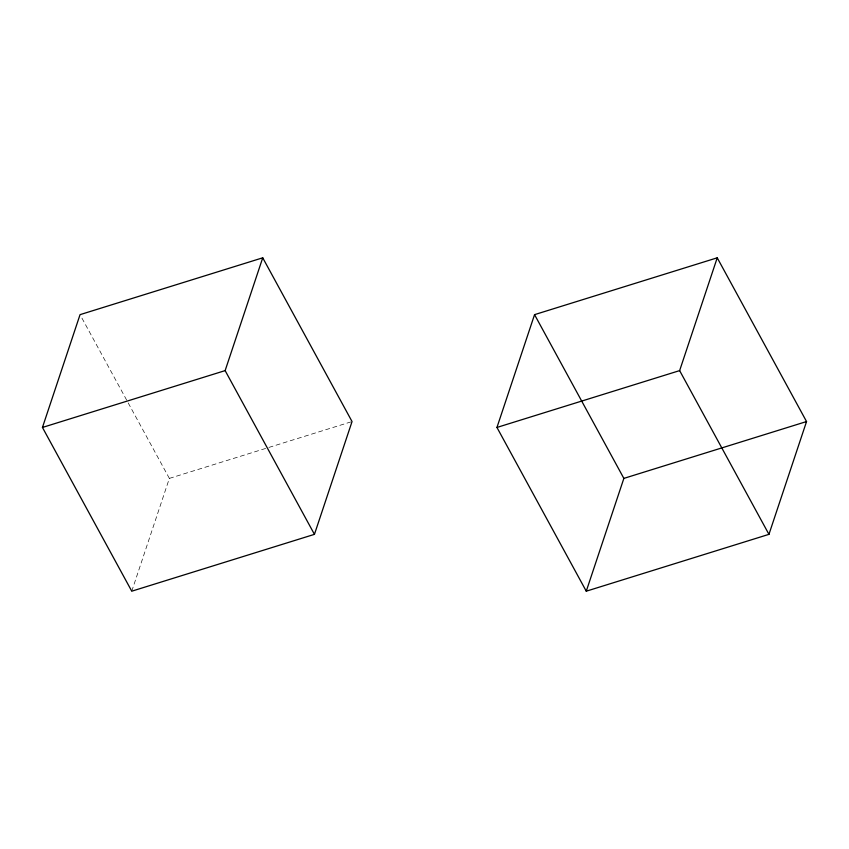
<?xml version="1.0" encoding="UTF-8"?>
<svg xmlns="http://www.w3.org/2000/svg" width="849" height="849" viewBox="0 0 849 849"><rect width="100%" height="100%" fill="white"/><g stroke="black" fill="none" stroke-linecap="round" stroke-linejoin="round"><path stroke-width="0.64" stroke-dasharray="4.25 3.18" d="M131.765 591.191L169.365 478.39L81.313 316.974M169.365 478.39L267.637 447.816M268.9 447.423L350.796 421.942"/><path stroke-width="1.27" d="M42.45 427.45L80.05 314.65L262.734 257.809L352.048 421.55L314.448 534.35L131.765 591.191L42.45 427.45L225.134 370.61L262.734 257.809M496.952 427.45L534.552 314.65L717.235 257.809L806.55 421.55L768.95 534.35L586.266 591.191L496.952 427.45L679.635 370.61L717.235 257.809M586.266 591.191L623.866 478.39L534.552 314.65M623.866 478.39L806.55 421.55M679.635 370.61L768.95 534.35M225.134 370.61L314.448 534.35"/></g></svg>
